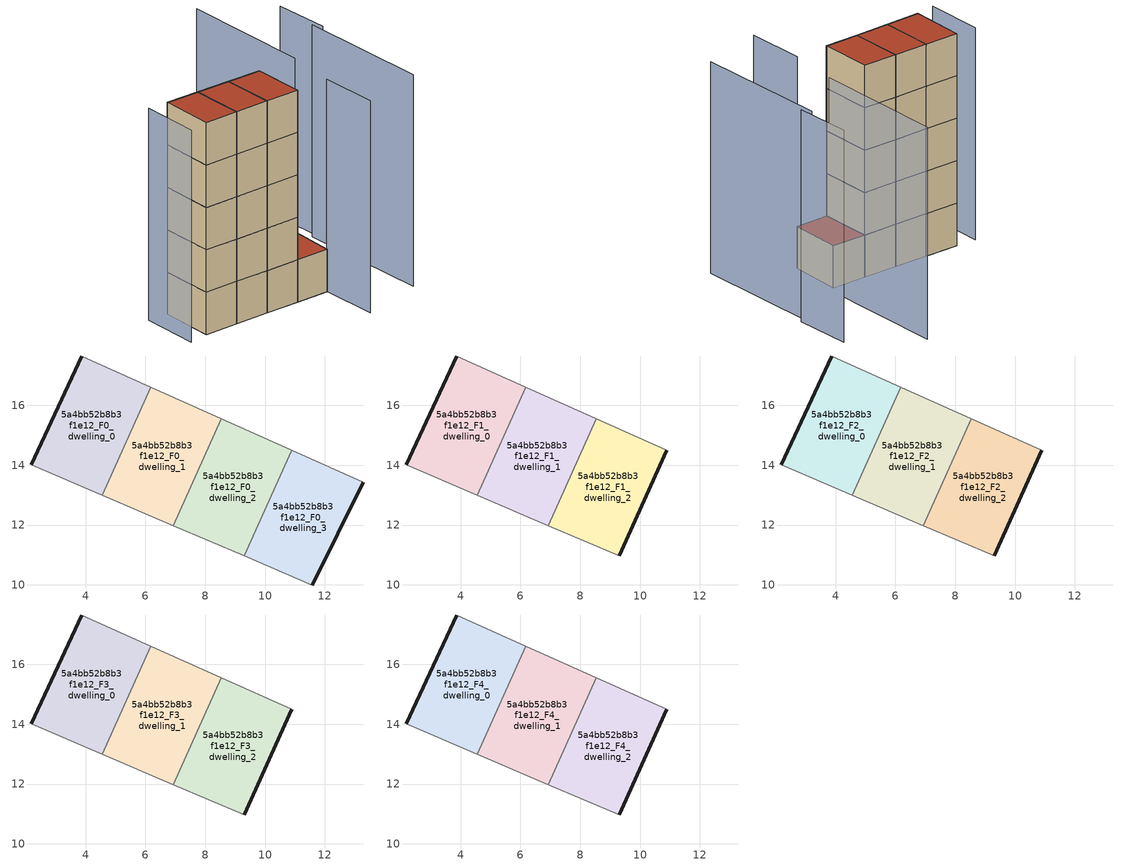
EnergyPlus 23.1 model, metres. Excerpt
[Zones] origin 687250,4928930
5a4bb52b8b3f1e12_F0_dwelling_0
 floor ground (EU_floor_Construction): 4.57,12.99 6.19,16.61 3.87,17.65 2.19,14.01 z0
 wall outside (EU_wall_Construction): 2.19,14.01 3.87,17.65 z0:3
 wall adiabatic (EU_wall_Construction): 4.57,12.99 2.19,14.01 / 3.87,17.65 6.19,16.61 z0:3
 wall to 5a4bb52b8b3f1e12_F0_dwelling_1 (EU_wall_Construction): 6.19,16.61 4.57,12.99 z0:3
5a4bb52b8b3f1e12_F0_dwelling_1
 floor ground (EU_floor_Construction): 6.93,11.98 8.53,15.56 6.19,16.61 4.57,12.99 z0
 wall adiabatic (EU_wall_Construction): 6.93,11.98 4.57,12.99 / 6.19,16.61 8.53,15.56 z0:3
 wall to 5a4bb52b8b3f1e12_F0_dwelling_2 (EU_wall_Construction): 8.53,15.56 6.93,11.98 z0:3
5a4bb52b8b3f1e12_F0_dwelling_2
 floor ground (EU_floor_Construction): 9.31,10.97 10.89,14.5 8.53,15.56 6.93,11.98 z0
 wall adiabatic (EU_wall_Construction): 9.31,10.97 6.93,11.98 / 8.53,15.56 10.89,14.5 z0:3
 wall to 5a4bb52b8b3f1e12_F0_dwelling_3 (EU_wall_Construction): 10.89,14.5 9.31,10.97 z0:3
5a4bb52b8b3f1e12_F0_dwelling_3
 floor ground (EU_floor_Construction): 11.58,10 13.27,13.43 10.89,14.5 9.31,10.97 z0
 wall outside (EU_wall_Construction): 13.27,13.43 11.58,10 z0:3
 wall adiabatic (EU_wall_Construction): 11.58,10 9.31,10.97 / 10.89,14.5 13.27,13.43 z0:3
 roof outside (EU_roof_Construction): 13.27,13.43 11.58,10 9.31,10.97 10.89,14.5 z3
5a4bb52b8b3f1e12_F1_dwelling_0
 floor to 5a4bb52b8b3f1e12_F0_dwelling_0 (EU_floor_Construction): 4.57,12.99 6.19,16.61 3.87,17.65 2.19,14.01 z3
 wall outside (EU_wall_Construction): 2.19,14.01 3.87,17.65 z3:6
 wall adiabatic (EU_wall_Construction): 4.57,12.99 2.19,14.01 / 3.87,17.65 6.19,16.61 z3:6
 wall to 5a4bb52b8b3f1e12_F1_dwelling_1 (EU_wall_Construction): 6.19,16.61 4.57,12.99 z3:6
5a4bb52b8b3f1e12_F1_dwelling_1
 floor to 5a4bb52b8b3f1e12_F0_dwelling_1 (EU_floor_Construction): 6.93,11.98 8.53,15.56 6.19,16.61 4.57,12.99 z3
 wall adiabatic (EU_wall_Construction): 6.93,11.98 4.57,12.99 / 6.19,16.61 8.53,15.56 z3:6
 wall to 5a4bb52b8b3f1e12_F1_dwelling_2 (EU_wall_Construction): 8.53,15.56 6.93,11.98 z3:6
5a4bb52b8b3f1e12_F1_dwelling_2
 floor to 5a4bb52b8b3f1e12_F0_dwelling_2 (EU_floor_Construction): 9.3,10.97 10.89,14.5 8.53,15.56 6.93,11.98 z3
 wall outside (EU_wall_Construction): 10.89,14.5 9.31,10.97 z3:6
 wall adiabatic (EU_wall_Construction): 9.31,10.97 6.93,11.98 / 8.53,15.56 10.89,14.5 z3:6
5a4bb52b8b3f1e12_F2_dwelling_0
 floor to 5a4bb52b8b3f1e12_F1_dwelling_0 (EU_floor_Construction): 4.57,12.99 6.19,16.61 3.87,17.65 2.19,14.01 z6
 wall outside (EU_wall_Construction): 2.19,14.01 3.87,17.65 z6:9
 wall adiabatic (EU_wall_Construction): 4.57,12.99 2.19,14.01 / 3.87,17.65 6.19,16.61 z6:9
 wall to 5a4bb52b8b3f1e12_F2_dwelling_1 (EU_wall_Construction): 6.19,16.61 4.57,12.99 z6:9
5a4bb52b8b3f1e12_F2_dwelling_1
 floor to 5a4bb52b8b3f1e12_F1_dwelling_1 (EU_floor_Construction): 6.93,11.98 8.53,15.56 6.19,16.61 4.57,12.99 z6
 wall adiabatic (EU_wall_Construction): 6.93,11.98 4.57,12.99 / 6.19,16.61 8.53,15.56 z6:9
 wall to 5a4bb52b8b3f1e12_F2_dwelling_2 (EU_wall_Construction): 8.53,15.56 6.93,11.98 z6:9
5a4bb52b8b3f1e12_F2_dwelling_2
 floor to 5a4bb52b8b3f1e12_F1_dwelling_2 (EU_floor_Construction): 9.3,10.97 10.89,14.5 8.53,15.56 6.93,11.98 z6
 wall outside (EU_wall_Construction): 10.89,14.5 9.31,10.97 z6:9
 wall adiabatic (EU_wall_Construction): 9.31,10.97 6.93,11.98 / 8.53,15.56 10.89,14.5 z6:9
5a4bb52b8b3f1e12_F3_dwelling_0
 floor to 5a4bb52b8b3f1e12_F2_dwelling_0 (EU_floor_Construction): 4.57,12.99 6.19,16.61 3.87,17.65 2.19,14.01 z9
 wall outside (EU_wall_Construction): 2.19,14.01 3.87,17.65 z9:12
 wall adiabatic (EU_wall_Construction): 4.57,12.99 2.19,14.01 / 3.87,17.65 6.19,16.61 z9:12
 wall to 5a4bb52b8b3f1e12_F3_dwelling_1 (EU_wall_Construction): 6.19,16.61 4.57,12.99 z9:12
5a4bb52b8b3f1e12_F3_dwelling_1
 floor to 5a4bb52b8b3f1e12_F2_dwelling_1 (EU_floor_Construction): 6.93,11.98 8.53,15.56 6.19,16.61 4.57,12.99 z9
 wall adiabatic (EU_wall_Construction): 6.93,11.98 4.57,12.99 / 6.19,16.61 8.53,15.56 z9:12
 wall to 5a4bb52b8b3f1e12_F3_dwelling_2 (EU_wall_Construction): 8.53,15.56 6.93,11.98 z9:12
5a4bb52b8b3f1e12_F3_dwelling_2
 floor to 5a4bb52b8b3f1e12_F2_dwelling_2 (EU_floor_Construction): 9.3,10.97 10.89,14.5 8.53,15.56 6.93,11.98 z9
 wall outside (EU_wall_Construction): 10.89,14.5 9.31,10.97 z9:12
 wall adiabatic (EU_wall_Construction): 9.31,10.97 6.93,11.98 / 8.53,15.56 10.89,14.5 z9:12
5a4bb52b8b3f1e12_F4_dwelling_0
 floor to 5a4bb52b8b3f1e12_F3_dwelling_0 (EU_floor_Construction): 4.57,12.99 6.19,16.61 3.87,17.65 2.19,14.01 z12
 wall outside (EU_wall_Construction): 2.19,14.01 3.87,17.65 z12:15
 wall adiabatic (EU_wall_Construction): 4.57,12.99 2.19,14.01 / 3.87,17.65 6.19,16.61 z12:15
 wall to 5a4bb52b8b3f1e12_F4_dwelling_1 (EU_wall_Construction): 6.19,16.61 4.57,12.99 z12:15
 roof outside (EU_roof_Construction): 6.19,16.61 4.57,12.99 2.19,14.01 3.87,17.65 z15
5a4bb52b8b3f1e12_F4_dwelling_1
 floor to 5a4bb52b8b3f1e12_F3_dwelling_1 (EU_floor_Construction): 6.93,11.98 8.53,15.56 6.19,16.61 4.57,12.99 z12
 wall adiabatic (EU_wall_Construction): 6.93,11.98 4.57,12.99 / 6.19,16.61 8.53,15.56 z12:15
 wall to 5a4bb52b8b3f1e12_F4_dwelling_2 (EU_wall_Construction): 8.53,15.56 6.93,11.98 z12:15
 roof outside (EU_roof_Construction): 8.53,15.56 6.93,11.98 4.57,12.99 6.19,16.61 z15
5a4bb52b8b3f1e12_F4_dwelling_2
 floor to 5a4bb52b8b3f1e12_F3_dwelling_2 (EU_floor_Construction): 9.3,10.97 10.89,14.5 8.53,15.56 6.93,11.98 z12
 wall outside (EU_wall_Construction): 10.89,14.5 9.31,10.97 z12:15
 wall adiabatic (EU_wall_Construction): 9.31,10.97 6.93,11.98 / 8.53,15.56 10.89,14.5 z12:15
 roof outside (EU_roof_Construction): 10.89,14.5 9.31,10.97 6.93,11.98 8.53,15.56 z15
shading: 14.74,5.38 18.73,14.58 / 18.79,13.88 20.37,17.7 / 11.6,10.03 9.91,6.06 / 2.55,18.3 0.77,14.37 / 17.62,22.33 13.58,13.3 z0:15
[Building]
EU S2 Campaign: North Axis=0; Terrain=City; Solar Distribution=FullExterior
[Site:Location]
Bologna: Latitude=44.5; Longitude=11.25; Time Zone=1; Elevation=37
[SizingPeriod:WeatherFileDays]
AnnualSizingPeriod: Begin Month=1; Begin Day of Month=1; End Month=12; End Day of Month=31; Day of Week for Start Day=Monday; Use Weather File Daylight Saving Period=No; Use Weather File Rain and Snow Indicators=No
[MATERIAL]
EU_InternalMass_Material: Roughness=MediumRough; Thickness=0.1; Conductivity=1; Density=1800; Specific Heat=900; Thermal Absorptance=0.9; Solar Absorptance=0.7; Visible Absorptance=0.7
[MATERIAL:NOMASS] Roughness=MediumRough; Thermal Absorptance=0.9; Solar Absorptance=0.7; Visible Absorptance=0.7
Name | Thermal Resistance
EU_wall_NoMass | 0.905828
EU_roof_NoMass | 0.37593
EU_floor_NoMass | 0.67114
[CONSTRUCTION]
EU_wall_Construction: EU_wall_NoMass
EU_roof_Construction: EU_roof_NoMass
EU_floor_Construction: EU_floor_NoMass
EU_InternalMass_Construction: EU_InternalMass_Material
[ZONE] Type=1; Multiplier=1; Ceiling Height=autocalculate; Floor Area=autocalculate; Part of Total Floor Area=Yes
Name | Volume
5a4bb52b8b3f1e12_F0_dwelling_0; 5a4bb52b8b3f1e12_F1_dwelling_0; 5a4bb52b8b3f1e12_F2_dwelling_0; 5a4bb52b8b3f1e12_F3_dwelling_0; 5a4bb52b8b3f1e12_F4_dwelling_0 | 30.5757
5a4bb52b8b3f1e12_F0_dwelling_1 | 30.4058
5a4bb52b8b3f1e12_F1_dwelling_1; 5a4bb52b8b3f1e12_F2_dwelling_1; 5a4bb52b8b3f1e12_F3_dwelling_1; 5a4bb52b8b3f1e12_F4_dwelling_1 | 30.405
5a4bb52b8b3f1e12_F0_dwelling_2 | 30.1582
5a4bb52b8b3f1e12_F1_dwelling_2; 5a4bb52b8b3f1e12_F2_dwelling_2; 5a4bb52b8b3f1e12_F3_dwelling_2; 5a4bb52b8b3f1e12_F4_dwelling_2 | 30.1575
5a4bb52b8b3f1e12_F0_dwelling_3 | 29.3958
[INTERNALMASS] Construction=EU_InternalMass_Construction
Name | Zone or ZoneList | Surface Area
5a4bb52b8b3f1e12_F0_dwelling_0_EU_InternalMass | 5a4bb52b8b3f1e12_F0_dwelling_0 | 10.192
5a4bb52b8b3f1e12_F0_dwelling_1_EU_InternalMass | 5a4bb52b8b3f1e12_F0_dwelling_1 | 10.1351
5a4bb52b8b3f1e12_F0_dwelling_2_EU_InternalMass | 5a4bb52b8b3f1e12_F0_dwelling_2 | 10.0524
5a4bb52b8b3f1e12_F0_dwelling_3_EU_InternalMass | 5a4bb52b8b3f1e12_F0_dwelling_3 | 9.79882
5a4bb52b8b3f1e12_F1_dwelling_0_EU_InternalMass | 5a4bb52b8b3f1e12_F1_dwelling_0 | 12.8327
5a4bb52b8b3f1e12_F1_dwelling_1_EU_InternalMass | 5a4bb52b8b3f1e12_F1_dwelling_1 | 11.919
5a4bb52b8b3f1e12_F1_dwelling_2_EU_InternalMass | 5a4bb52b8b3f1e12_F1_dwelling_2 | 15.4245
5a4bb52b8b3f1e12_F2_dwelling_0_EU_InternalMass | 5a4bb52b8b3f1e12_F2_dwelling_0 | 12.8327
5a4bb52b8b3f1e12_F2_dwelling_1_EU_InternalMass | 5a4bb52b8b3f1e12_F2_dwelling_1 | 11.919
5a4bb52b8b3f1e12_F2_dwelling_2_EU_InternalMass | 5a4bb52b8b3f1e12_F2_dwelling_2 | 15.4245
5a4bb52b8b3f1e12_F3_dwelling_0_EU_InternalMass | 5a4bb52b8b3f1e12_F3_dwelling_0 | 12.8327
5a4bb52b8b3f1e12_F3_dwelling_1_EU_InternalMass | 5a4bb52b8b3f1e12_F3_dwelling_1 | 11.919
5a4bb52b8b3f1e12_F3_dwelling_2_EU_InternalMass | 5a4bb52b8b3f1e12_F3_dwelling_2 | 15.4245
5a4bb52b8b3f1e12_F4_dwelling_0_EU_InternalMass | 5a4bb52b8b3f1e12_F4_dwelling_0 | 12.8327
5a4bb52b8b3f1e12_F4_dwelling_1_EU_InternalMass | 5a4bb52b8b3f1e12_F4_dwelling_1 | 11.919
5a4bb52b8b3f1e12_F4_dwelling_2_EU_InternalMass | 5a4bb52b8b3f1e12_F4_dwelling_2 | 15.4245
[OTHEREQUIPMENT] Fuel Type=Electricity; Design Level Calculation Method=Watts/Area; Power per Zone Floor Area=1; Fraction Latent=0; Fraction Radiant=0; Fraction Lost=0; Carbon Dioxide Generation Rate=0; EndUse Subcategory=EU_Step8_InternalGains
Name | Zone or ZoneList or Space or SpaceList | Schedule
EU_Step8_InternalGain_5a4bb52b8b3f1e12_F0_dwelling_0_f000 | 5a4bb52b8b3f1e12_F0_dwelling_0 | EU_Step8_GainSchedule_5a4bb52b8b3f1e12_F0_dwelling_0_f000
EU_Step8_InternalGain_5a4bb52b8b3f1e12_F0_dwelling_1_f000 | 5a4bb52b8b3f1e12_F0_dwelling_1 | EU_Step8_GainSchedule_5a4bb52b8b3f1e12_F0_dwelling_1_f000
EU_Step8_InternalGain_5a4bb52b8b3f1e12_F0_dwelling_2_f000 | 5a4bb52b8b3f1e12_F0_dwelling_2 | EU_Step8_GainSchedule_5a4bb52b8b3f1e12_F0_dwelling_2_f000
EU_Step8_InternalGain_5a4bb52b8b3f1e12_F0_dwelling_3_f000 | 5a4bb52b8b3f1e12_F0_dwelling_3 | EU_Step8_GainSchedule_5a4bb52b8b3f1e12_F0_dwelling_3_f000
EU_Step8_InternalGain_5a4bb52b8b3f1e12_F1_dwelling_0_f000 | 5a4bb52b8b3f1e12_F1_dwelling_0 | EU_Step8_GainSchedule_5a4bb52b8b3f1e12_F1_dwelling_0_f000
EU_Step8_InternalGain_5a4bb52b8b3f1e12_F1_dwelling_1_f000 | 5a4bb52b8b3f1e12_F1_dwelling_1 | EU_Step8_GainSchedule_5a4bb52b8b3f1e12_F1_dwelling_1_f000
EU_Step8_InternalGain_5a4bb52b8b3f1e12_F1_dwelling_2_f000 | 5a4bb52b8b3f1e12_F1_dwelling_2 | EU_Step8_GainSchedule_5a4bb52b8b3f1e12_F1_dwelling_2_f000
EU_Step8_InternalGain_5a4bb52b8b3f1e12_F2_dwelling_0_f000 | 5a4bb52b8b3f1e12_F2_dwelling_0 | EU_Step8_GainSchedule_5a4bb52b8b3f1e12_F2_dwelling_0_f000
EU_Step8_InternalGain_5a4bb52b8b3f1e12_F2_dwelling_1_f000 | 5a4bb52b8b3f1e12_F2_dwelling_1 | EU_Step8_GainSchedule_5a4bb52b8b3f1e12_F2_dwelling_1_f000
EU_Step8_InternalGain_5a4bb52b8b3f1e12_F2_dwelling_2_f000 | 5a4bb52b8b3f1e12_F2_dwelling_2 | EU_Step8_GainSchedule_5a4bb52b8b3f1e12_F2_dwelling_2_f000
EU_Step8_InternalGain_5a4bb52b8b3f1e12_F3_dwelling_0_f000 | 5a4bb52b8b3f1e12_F3_dwelling_0 | EU_Step8_GainSchedule_5a4bb52b8b3f1e12_F3_dwelling_0_f000
EU_Step8_InternalGain_5a4bb52b8b3f1e12_F3_dwelling_1_f000 | 5a4bb52b8b3f1e12_F3_dwelling_1 | EU_Step8_GainSchedule_5a4bb52b8b3f1e12_F3_dwelling_1_f000
EU_Step8_InternalGain_5a4bb52b8b3f1e12_F3_dwelling_2_f000 | 5a4bb52b8b3f1e12_F3_dwelling_2 | EU_Step8_GainSchedule_5a4bb52b8b3f1e12_F3_dwelling_2_f000
EU_Step8_InternalGain_5a4bb52b8b3f1e12_F4_dwelling_0_f000 | 5a4bb52b8b3f1e12_F4_dwelling_0 | EU_Step8_GainSchedule_5a4bb52b8b3f1e12_F4_dwelling_0_f000
EU_Step8_InternalGain_5a4bb52b8b3f1e12_F4_dwelling_1_f000 | 5a4bb52b8b3f1e12_F4_dwelling_1 | EU_Step8_GainSchedule_5a4bb52b8b3f1e12_F4_dwelling_1_f000
EU_Step8_InternalGain_5a4bb52b8b3f1e12_F4_dwelling_2_f000 | 5a4bb52b8b3f1e12_F4_dwelling_2 | EU_Step8_GainSchedule_5a4bb52b8b3f1e12_F4_dwelling_2_f000
[ZONEVENTILATION:DESIGNFLOWRATE] Schedule=EU_AlwaysOn; Design Flow Rate Calculation Method=AirChanges/Hour; Air Changes per Hour=0.73129; Ventilation Type=Natural; Fan Pressure Rise=0; Fan Total Efficiency=1; Constant Term Coefficient=1; Temperature Term Coefficient=0; Velocity Term Coefficient=0; Velocity Squared Term Coefficient=0; Minimum Indoor Temperature=-100; Maximum Indoor Temperature=100; Delta Temperature=-100; Minimum Outdoor Temperature=-100; Maximum Outdoor Temperature=100; Maximum Wind Speed=40
Name | Zone or ZoneList or Space or SpaceList
EU_ConstantAir_5a4bb52b8b3f1e12_F0_dwelling_0 | 5a4bb52b8b3f1e12_F0_dwelling_0
EU_ConstantAir_5a4bb52b8b3f1e12_F0_dwelling_1 | 5a4bb52b8b3f1e12_F0_dwelling_1
EU_ConstantAir_5a4bb52b8b3f1e12_F0_dwelling_2 | 5a4bb52b8b3f1e12_F0_dwelling_2
EU_ConstantAir_5a4bb52b8b3f1e12_F0_dwelling_3 | 5a4bb52b8b3f1e12_F0_dwelling_3
EU_ConstantAir_5a4bb52b8b3f1e12_F1_dwelling_0 | 5a4bb52b8b3f1e12_F1_dwelling_0
EU_ConstantAir_5a4bb52b8b3f1e12_F1_dwelling_1 | 5a4bb52b8b3f1e12_F1_dwelling_1
EU_ConstantAir_5a4bb52b8b3f1e12_F1_dwelling_2 | 5a4bb52b8b3f1e12_F1_dwelling_2
EU_ConstantAir_5a4bb52b8b3f1e12_F2_dwelling_0 | 5a4bb52b8b3f1e12_F2_dwelling_0
EU_ConstantAir_5a4bb52b8b3f1e12_F2_dwelling_1 | 5a4bb52b8b3f1e12_F2_dwelling_1
EU_ConstantAir_5a4bb52b8b3f1e12_F2_dwelling_2 | 5a4bb52b8b3f1e12_F2_dwelling_2
EU_ConstantAir_5a4bb52b8b3f1e12_F3_dwelling_0 | 5a4bb52b8b3f1e12_F3_dwelling_0
EU_ConstantAir_5a4bb52b8b3f1e12_F3_dwelling_1 | 5a4bb52b8b3f1e12_F3_dwelling_1
EU_ConstantAir_5a4bb52b8b3f1e12_F3_dwelling_2 | 5a4bb52b8b3f1e12_F3_dwelling_2
EU_ConstantAir_5a4bb52b8b3f1e12_F4_dwelling_0 | 5a4bb52b8b3f1e12_F4_dwelling_0
EU_ConstantAir_5a4bb52b8b3f1e12_F4_dwelling_1 | 5a4bb52b8b3f1e12_F4_dwelling_1
EU_ConstantAir_5a4bb52b8b3f1e12_F4_dwelling_2 | 5a4bb52b8b3f1e12_F4_dwelling_2
[HVACTEMPLATE:THERMOSTAT] Constant Heating Setpoint=20; Constant Cooling Setpoint=50
EU_HeatOnly_5a4bb52b8b3f1e12_F0_dwelling_0; EU_HeatOnly_5a4bb52b8b3f1e12_F0_dwelling_1; EU_HeatOnly_5a4bb52b8b3f1e12_F0_dwelling_2; EU_HeatOnly_5a4bb52b8b3f1e12_F0_dwelling_3; EU_HeatOnly_5a4bb52b8b3f1e12_F1_dwelling_0; EU_HeatOnly_5a4bb52b8b3f1e12_F1_dwelling_1; EU_HeatOnly_5a4bb52b8b3f1e12_F1_dwelling_2; EU_HeatOnly_5a4bb52b8b3f1e12_F2_dwelling_0; EU_HeatOnly_5a4bb52b8b3f1e12_F2_dwelling_1; EU_HeatOnly_5a4bb52b8b3f1e12_F2_dwelling_2; EU_HeatOnly_5a4bb52b8b3f1e12_F3_dwelling_0; EU_HeatOnly_5a4bb52b8b3f1e12_F3_dwelling_1; EU_HeatOnly_5a4bb52b8b3f1e12_F3_dwelling_2; EU_HeatOnly_5a4bb52b8b3f1e12_F4_dwelling_0; EU_HeatOnly_5a4bb52b8b3f1e12_F4_dwelling_1; EU_HeatOnly_5a4bb52b8b3f1e12_F4_dwelling_2
[HVACTEMPLATE:ZONE:IDEALLOADSAIRSYSTEM] System Availability Schedule=EU_AlwaysOn; Maximum Heating Supply Air Temperature=50; Minimum Cooling Supply Air Temperature=13; Maximum Heating Supply Air Humidity Ratio=0.0156; Minimum Cooling Supply Air Humidity Ratio=0.0077; Heating Limit=NoLimit; Cooling Limit=NoLimit; Heating Availability Schedule=EU_AlwaysOn; Cooling Availability Schedule=EU_CoolingOff; Dehumidification Control Type=ConstantSensibleHeatRatio; Cooling Sensible Heat Ratio=0.7; Dehumidification Setpoint=60; Humidification Control Type=None; Humidification Setpoint=30; Outdoor Air Method=None; Outdoor Air Flow Rate per Person=0.00944; Outdoor Air Flow Rate per Zone Floor Area=0; Outdoor Air Flow Rate per Zone=0; Demand Controlled Ventilation Type=None; Outdoor Air Economizer Type=NoEconomizer; Heat Recovery Type=None; Sensible Heat Recovery Effectiveness=0.7; Latent Heat Recovery Effectiveness=0.65
Name | Template Thermostat
5a4bb52b8b3f1e12_F0_dwelling_0 | EU_HeatOnly_5a4bb52b8b3f1e12_F0_dwelling_0
5a4bb52b8b3f1e12_F0_dwelling_1 | EU_HeatOnly_5a4bb52b8b3f1e12_F0_dwelling_1
5a4bb52b8b3f1e12_F0_dwelling_2 | EU_HeatOnly_5a4bb52b8b3f1e12_F0_dwelling_2
5a4bb52b8b3f1e12_F0_dwelling_3 | EU_HeatOnly_5a4bb52b8b3f1e12_F0_dwelling_3
5a4bb52b8b3f1e12_F1_dwelling_0 | EU_HeatOnly_5a4bb52b8b3f1e12_F1_dwelling_0
5a4bb52b8b3f1e12_F1_dwelling_1 | EU_HeatOnly_5a4bb52b8b3f1e12_F1_dwelling_1
5a4bb52b8b3f1e12_F1_dwelling_2 | EU_HeatOnly_5a4bb52b8b3f1e12_F1_dwelling_2
5a4bb52b8b3f1e12_F2_dwelling_0 | EU_HeatOnly_5a4bb52b8b3f1e12_F2_dwelling_0
5a4bb52b8b3f1e12_F2_dwelling_1 | EU_HeatOnly_5a4bb52b8b3f1e12_F2_dwelling_1
5a4bb52b8b3f1e12_F2_dwelling_2 | EU_HeatOnly_5a4bb52b8b3f1e12_F2_dwelling_2
5a4bb52b8b3f1e12_F3_dwelling_0 | EU_HeatOnly_5a4bb52b8b3f1e12_F3_dwelling_0
5a4bb52b8b3f1e12_F3_dwelling_1 | EU_HeatOnly_5a4bb52b8b3f1e12_F3_dwelling_1
5a4bb52b8b3f1e12_F3_dwelling_2 | EU_HeatOnly_5a4bb52b8b3f1e12_F3_dwelling_2
5a4bb52b8b3f1e12_F4_dwelling_0 | EU_HeatOnly_5a4bb52b8b3f1e12_F4_dwelling_0
5a4bb52b8b3f1e12_F4_dwelling_1 | EU_HeatOnly_5a4bb52b8b3f1e12_F4_dwelling_1
5a4bb52b8b3f1e12_F4_dwelling_2 | EU_HeatOnly_5a4bb52b8b3f1e12_F4_dwelling_2
[SIZING:ZONE] Zone Cooling Design Supply Air Temperature Input Method=SupplyAirTemperature; Zone Cooling Design Supply Air Temperature=13; Zone Heating Design Supply Air Temperature Input Method=SupplyAirTemperature; Zone Heating Design Supply Air Temperature=50; Zone Cooling Design Supply Air Humidity Ratio=0.008; Zone Heating Design Supply Air Humidity Ratio=0.008; Cooling Design Air Flow Method=DesignDay; Cooling Design Air Flow Rate=0; Cooling Minimum Air Flow per Zone Floor Area=0.000762; Cooling Minimum Air Flow=0; Cooling Minimum Air Flow Fraction=0.2; Heating Design Air Flow Method=DesignDay; Heating Design Air Flow Rate=0; Heating Maximum Air Flow per Zone Floor Area=0.002032; Heating Maximum Air Flow=0.141576; Heating Maximum Air Flow Fraction=0.3; Account for Dedicated Outdoor Air System=No; Dedicated Outdoor Air System Control Strategy=NeutralSupplyAir; Dedicated Outdoor Air Low Setpoint Temperature for Design=autosize; Dedicated Outdoor Air High Setpoint Temperature for Design=autosize; Zone Load Sizing Method=Sensible Load Only No Latent Load; Zone Latent Cooling Design Supply Air Humidity Ratio Input Method=HumidityRatioDifference; Zone Cooling Design Supply Air Humidity Ratio Difference=0.005; Zone Latent Heating Design Supply Air Humidity Ratio Input Method=HumidityRatioDifference; Zone Humidification Design Supply Air Humidity Ratio Difference=0.005
5a4bb52b8b3f1e12_F0_dwelling_0; 5a4bb52b8b3f1e12_F0_dwelling_1; 5a4bb52b8b3f1e12_F0_dwelling_2; 5a4bb52b8b3f1e12_F0_dwelling_3; 5a4bb52b8b3f1e12_F1_dwelling_0; 5a4bb52b8b3f1e12_F1_dwelling_1; 5a4bb52b8b3f1e12_F1_dwelling_2; 5a4bb52b8b3f1e12_F2_dwelling_0; 5a4bb52b8b3f1e12_F2_dwelling_1; 5a4bb52b8b3f1e12_F2_dwelling_2; 5a4bb52b8b3f1e12_F3_dwelling_0; 5a4bb52b8b3f1e12_F3_dwelling_1; 5a4bb52b8b3f1e12_F3_dwelling_2; 5a4bb52b8b3f1e12_F4_dwelling_0; 5a4bb52b8b3f1e12_F4_dwelling_1; 5a4bb52b8b3f1e12_F4_dwelling_2
[SCHEDULE:CONSTANT]
Name | Hourly Value
EU_AlwaysOn | 1
EU_CoolingOff | 0
[SCHEDULE:FILE] Column Number=1; Rows to Skip at Top=0; Number of Hours of Data=8760; Column Separator=Comma; Interpolate to Timestep=No; Minutes per Item=60; Adjust Schedule for Daylight Savings=Yes
Name | File
EU_Step8_GainSchedule_5a4bb52b8b3f1e12_F0_dwelling_0_f000 | ../../schedules/5a4bb52b8b3f1e12/5a4bb52b8b3f1e12_F0_dwelling_0_f000_gain.csv
EU_Step8_GainSchedule_5a4bb52b8b3f1e12_F0_dwelling_1_f000 | ../../schedules/5a4bb52b8b3f1e12/5a4bb52b8b3f1e12_F0_dwelling_1_f000_gain.csv
EU_Step8_GainSchedule_5a4bb52b8b3f1e12_F0_dwelling_2_f000 | ../../schedules/5a4bb52b8b3f1e12/5a4bb52b8b3f1e12_F0_dwelling_2_f000_gain.csv
EU_Step8_GainSchedule_5a4bb52b8b3f1e12_F0_dwelling_3_f000 | ../../schedules/5a4bb52b8b3f1e12/5a4bb52b8b3f1e12_F0_dwelling_3_f000_gain.csv
EU_Step8_GainSchedule_5a4bb52b8b3f1e12_F1_dwelling_0_f000 | ../../schedules/5a4bb52b8b3f1e12/5a4bb52b8b3f1e12_F1_dwelling_0_f000_gain.csv
EU_Step8_GainSchedule_5a4bb52b8b3f1e12_F1_dwelling_1_f000 | ../../schedules/5a4bb52b8b3f1e12/5a4bb52b8b3f1e12_F1_dwelling_1_f000_gain.csv
EU_Step8_GainSchedule_5a4bb52b8b3f1e12_F1_dwelling_2_f000 | ../../schedules/5a4bb52b8b3f1e12/5a4bb52b8b3f1e12_F1_dwelling_2_f000_gain.csv
EU_Step8_GainSchedule_5a4bb52b8b3f1e12_F2_dwelling_0_f000 | ../../schedules/5a4bb52b8b3f1e12/5a4bb52b8b3f1e12_F2_dwelling_0_f000_gain.csv
EU_Step8_GainSchedule_5a4bb52b8b3f1e12_F2_dwelling_1_f000 | ../../schedules/5a4bb52b8b3f1e12/5a4bb52b8b3f1e12_F2_dwelling_1_f000_gain.csv
EU_Step8_GainSchedule_5a4bb52b8b3f1e12_F2_dwelling_2_f000 | ../../schedules/5a4bb52b8b3f1e12/5a4bb52b8b3f1e12_F2_dwelling_2_f000_gain.csv
EU_Step8_GainSchedule_5a4bb52b8b3f1e12_F3_dwelling_0_f000 | ../../schedules/5a4bb52b8b3f1e12/5a4bb52b8b3f1e12_F3_dwelling_0_f000_gain.csv
EU_Step8_GainSchedule_5a4bb52b8b3f1e12_F3_dwelling_1_f000 | ../../schedules/5a4bb52b8b3f1e12/5a4bb52b8b3f1e12_F3_dwelling_1_f000_gain.csv
EU_Step8_GainSchedule_5a4bb52b8b3f1e12_F3_dwelling_2_f000 | ../../schedules/5a4bb52b8b3f1e12/5a4bb52b8b3f1e12_F3_dwelling_2_f000_gain.csv
EU_Step8_GainSchedule_5a4bb52b8b3f1e12_F4_dwelling_0_f000 | ../../schedules/5a4bb52b8b3f1e12/5a4bb52b8b3f1e12_F4_dwelling_0_f000_gain.csv
EU_Step8_GainSchedule_5a4bb52b8b3f1e12_F4_dwelling_1_f000 | ../../schedules/5a4bb52b8b3f1e12/5a4bb52b8b3f1e12_F4_dwelling_1_f000_gain.csv
EU_Step8_GainSchedule_5a4bb52b8b3f1e12_F4_dwelling_2_f000 | ../../schedules/5a4bb52b8b3f1e12/5a4bb52b8b3f1e12_F4_dwelling_2_f000_gain.csv
